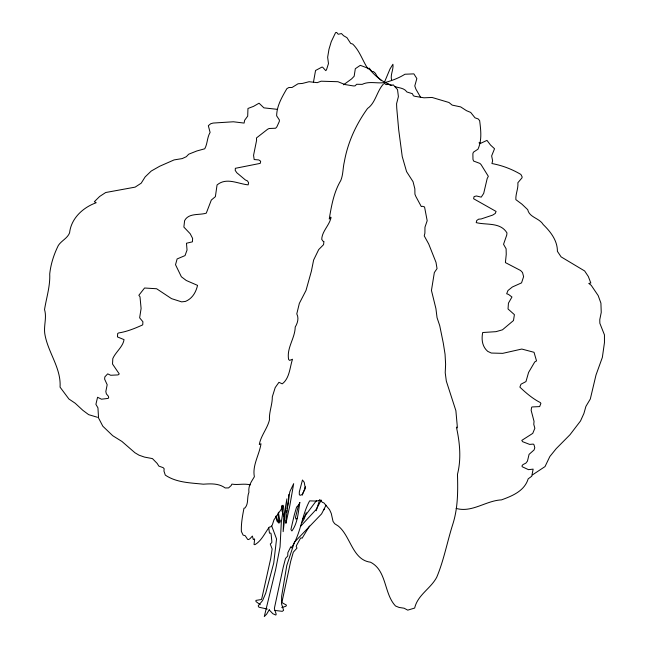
<?xml version="1.0" encoding="UTF-8"?>
<svg xmlns="http://www.w3.org/2000/svg" width="649" height="649" viewBox="0 0 649 649"><rect width="100%" height="100%" fill="white"/><g stroke="black" fill="none" stroke-linecap="round" stroke-linejoin="round"><path stroke-width="0.97" d="M288.821 494.554L288.708 499.803L287.15 508.646M282.94 507.137L282.988 505.206M281.999 511.436L282.672 506.52M319.649 499.746L316.209 510.771M313.418 82.423L315.552 70.481L321.872 67.131L322.642 67.196L325.749 70.644L326.488 69.808L328.475 63.586L327.648 57.234L328.978 49.267L331.258 41.65L335.598 32.604L336.661 32.45L338.21 34.259L341.479 33.57L343.572 35.719L346.931 37.642L350.695 43.434L352.707 44.059C359.692 50.914 362.377 60.122 367.48 68.121M286.452 512.288L286.809 510.617M280.043 520.157L279.751 521.415L277.569 520.871L276.036 515.996M298.654 504.744L295.473 517.513L295.928 519.095L297.137 518.251M306.214 512.661L304.259 518.754L302.061 522.404M302.288 495.155L305.436 486.839M384.76 81.49L390.017 68.956L392.921 64.243C393.756 69.597 390.081 74.7 391.615 80.127M323.916 509.798L324.654 508.418M326.041 505.198L321.596 513.878L294.459 542.175L286.785 565.482L281.65 596.139L281.561 603.927L283.613 610.32L282.266 611.334L274.892 610.433M321.287 500.103L316.152 509.497L300.576 526.339M383.462 84.005C376.801 91.193 375.593 102.899 367.537 108.48C356.074 124.373 347.775 142.326 344.343 161.779C342.794 168.091 343.297 174.484 340.741 180.6C333.813 192.177 331.404 205.944 329.246 219.086L330.682 217.147L331.071 217.407C329.538 225.244 321.88 231.344 321.75 239.4L323.405 241.623L323.94 241.469L323.567 244.649L318.7 249.589L313.629 260.014L311.366 271.25L306.003 290.46L299.351 303.343L296.788 313.889C299.067 318.197 297.575 323.137 295.222 327.039C295.011 338.405 286.469 347.872 288.618 359.489L289.632 360.398L292.504 359.238C289.762 367.448 289.649 378.318 282.234 383.843L278.94 382.326L275.208 387.575L272.304 396.855C272.434 404.595 268.929 412.229 269.473 419.854C267.388 428.559 260.825 435.739 259.292 444.557L260.995 443.746C259.373 454.762 252.153 465.39 254.376 476.739C251.431 481.672 248.08 485.85 248.916 492.299C246.685 497.783 248.932 503.267 244.949 508.021L243.992 508.191C242.507 515.833 241.047 523.613 241.371 531.466L243.115 535.101L245.2 535.709L247.675 539.416L248.624 539.587L250.076 538.613L252.388 536.058L253.321 539.611L254.457 538.889L254.619 539.351L254.043 544.495L254.895 544.689C261.506 540.86 264.792 533.121 269.27 527.142L271.241 526.59L272.32 524.903L273.943 519.881L280.993 509.635L282.794 505.417L283.402 508.556L281.333 521.885L280.052 546.953L275.582 569.854L264.305 616.55L266.698 614.084L269.294 609.662M309.484 526.079L302.109 538.248L301.014 537.786L300.414 538.37L296.601 545.306L296.212 546.45L296.991 548.105L293.316 552.153L290.663 561.417L282.201 601.063L282.039 602.645L286.469 605.144L285.966 606.198L281.739 607.642M316.55 500.493L302.75 518.965M343.548 84.8L351.596 78.91L354.159 76.258L355.319 68.713L360.3 65.338L368.973 68.599C375.049 75.933 382.342 82.35 391.809 85.222M368.226 69.005L369.216 68.137L371.812 71.455L373.394 71.552L375.406 73.313L377.231 76.598L381.474 80.663M532.448 474.906L545.022 466.582L549.857 456.507L556.217 448.637L569.984 434.741L580.506 420.982L583.905 413.478L585.925 406.363L590.306 399.021L596.001 375.017L602.361 357.396L604.462 342.591L604.446 334.868L599.854 323.291L599.773 319.681L601.242 312.396L600.917 303.148L598.191 295.603L591.231 285.325L588.765 283.41L590.825 283.053L588.335 276.515L584.652 270.966L561.093 256.866L557.41 251.333C557.467 240.503 550.555 231.709 543.172 224.513C539.36 218.023 529.349 217.545 527.71 209.659L521.901 204.135L515.866 199.641C515.484 193.8 518.446 188.705 517.878 182.726L521.934 177.923L522.177 176.999L520.896 174.459C511.996 169.154 502.123 165.422 491.934 163.54L492.623 160.782L491.642 155.93L494.538 148.726L490.506 145.027L486.985 140.387L480.828 143.234L478.97 142.821M250.384 484.908C244.202 483.213 238.021 485.233 231.863 484.105L231.239 485.484L228.57 487.918L225.179 487.951C218.77 483.254 210.852 483.667 203.315 484.195C190.4 482.799 176.423 482.686 165.292 475.1L163.97 471.109L164.14 468.716L163.134 467.645L158.851 466.104L157.155 463.418L152.442 458.6L144.492 457.091L139.048 455.192L134.927 452.742L121.931 441.45L112.723 435.706L102.818 426.206L98.559 418.005L97.942 407.856L95.906 404.335L97.577 397.261L101.463 399.2L108.132 398.405L108.683 397.667L108.359 396.223L106.379 393.886L105.828 391.525L107.182 384.743L104.611 379.097L104.846 376.882L107.693 373.856L110.711 375.268L118.021 374.911L119.262 373.954L112.537 364.048L112.796 358.597C115.636 352.001 123.026 346.753 124.04 339.63L117.445 336.92L117.68 333.529L118.629 332.945C126.888 331.671 135.138 328.353 142.723 324.857L142.918 321.782L139.64 317.815L141.101 308.478L139.997 296.788L138.854 295.271L144.565 288.01L156.612 288.748L171.531 298.637L181.631 301.866L185.46 301.42C192.38 298.572 195.925 292.261 197.556 285.382L186.279 280.49L181.371 276.774L175.522 264.719L177.12 258.943L185.022 255.601L187.042 250.043L186.474 243.245L192.428 241.834L192.623 238.41L190.214 233.762L183.87 227.085L184.608 220.652C188.664 212.742 199.194 215.403 206.277 213.156L211.314 200.062L215.387 196.647L217.05 184.981C226.42 177.023 237.956 183.862 248.153 184.86L248.583 182.75L247.48 180.933L245.338 179.927L236.812 172.756L235.222 170.419L235.352 168.31L260.233 163.378L260.671 161.228L258.854 159.946L254.181 159.549L253.564 155.289L256.582 140.379L256.477 137.945L267.688 129.2L269.14 128.502L275.63 128.226L276.855 126.855L279.281 121.55L279.403 120.016L276.636 115.806C276.798 105.779 281.999 97.107 286.842 88.686L288.805 87.534L292.058 87.469L298.061 83.762L302.393 83.437L309.062 81.717L317.231 82.65L321.117 81.206L337.975 81.717L344.87 84.524L353.421 85.936L354.995 85.903L356.69 84.265L362.191 84.37C370.133 80.371 379.389 84.743 387.883 81.717C393.829 79.916 399.654 77.555 404.952 74.237L413.875 73.872L416.853 78.553L414.784 85.952L415.944 89.213L420.674 97.407M277.074 109.316L263.916 107.856L259.048 103.199L253.556 106.355L247.959 108.472L247.699 116.106L244.624 120.292L244.105 123.083L233.397 121.777L213.148 123.059L210.698 123.748L208.329 125.695L210.098 132.412C206.99 137.661 207.623 143.583 204.751 148.783L196.825 150.974L188.681 154.211L186.312 156.709L182.191 158.591L174.094 159.914L159.695 166.241L151.249 171.036L145.149 176.901L141.19 183.196L135.138 187.131L105.698 192.518L99.646 196.469L94.34 201.725L96.222 202.731C83.113 207.396 71.171 218.283 69.589 232.813C67.545 238.256 61.525 240.609 58.369 245.387C53.908 254.319 50.784 264.038 49.722 273.975C50.297 286.12 46.412 297.721 44.538 309.589C46.923 317.45 43.759 325.23 44.716 333.188C47.466 351.969 61.314 367.732 60.057 387.145L68.891 398.989L75.179 403.224L82.829 410.306L88.653 414.654L97.537 417.307M456.133 508.402C471.977 513.002 485.906 500.598 501.466 499.884C512.361 495.933 524.449 491.017 528.189 478.848L531.734 476.244L533.145 469.13L528.456 469.657L522.202 466.736L521.974 465.877L522.916 464.635L525.893 463.11L527.459 461.106L529.073 454.365L534.062 449.96L534.792 447.826L534.005 444.743L533.283 444.086L529.681 444.411L522.599 441.685L521.796 440.387L532.748 433.386L534.857 428.243L533.778 424.365L534.046 421.371L531.142 410.314L531.563 407.629L531.953 406.955L539.66 406.59L540.901 403.362L540.211 402.518C532.732 398.721 525.917 392.905 519.865 387.12L521.001 384.2L525.966 381.588L528.578 372.437L534.744 361.947L536.528 360.909L534.03 352.302L521.78 349.048L502.715 353.348L491.317 353.048L487.724 351.377C482.085 346.477 481.339 339.346 482.702 332.523L495.99 331.663L502.456 329.822L513.481 320.541L514.406 314.651L508.037 308.973L508.443 303.148L511.956 297.015L508.54 294.419L506.674 293.762L507.972 290.517L512.369 286.988L521.553 282.867L523.605 276.644L522.51 272.515L520.62 270.519L505.409 262.594L506.244 254.367L506.106 248.786L503.543 244.292L506.739 235.076L506.966 232.91C500.379 221.966 486.531 225.268 476.22 222.623L476.715 220.522L478.589 219.192L481.152 218.964L492.705 215.087L495.284 213.44L496.079 211.436L473.583 198.724L474.078 196.582L476.439 195.982L481.242 197.142L483.7 193.386L487.18 178.556L488.34 176.333L481.039 164.546L479.895 163.418L473.592 161.041L472.975 159.37L472.878 153.651L473.421 152.182L477.989 149.181C482.102 140.111 480.844 130.165 479.652 120.657L478.199 118.937L475.019 117.818L470.679 112.415L466.526 110.695L460.676 106.907L452.175 105.106L448.962 102.493L432.047 97.455L424.008 97.804L414.93 96.32L413.381 95.768L412.415 93.699L406.923 91.996C404.084 87.696 398.77 88.077 394.56 86.455M267.299 609.046L258.951 607.221L258.18 605.866L262.594 600.536L265.701 593.243L273.74 563.056L276.555 538.954L271.736 526.063M260.249 604.714L255.966 601.542L255.925 600.398L261.393 599.53L261.92 598.005L270.738 558.416L272.134 548.949L270.26 543.984L271.744 542.702L271.85 541.517L271.087 533.827L270.747 533.08L269.465 533.162L268.759 527.921M384.297 83.364L386.139 84.63L388.556 84.208L390.73 85.554L393.253 84.849L397.521 89.603L398.397 96.604L396.571 103.743L396.742 108.091L398.697 129.824L402.234 156.555L406.574 171.636L413.048 181.696L414.849 188.843L414.93 194.213L415.879 196.525L421.306 206.577L422.54 206.293L424.551 206.95L427.18 220.717L424.981 227.158L424.892 233.186L424.243 235.895L428.705 243.992L435.998 262.342L437.037 268.605L434.343 272.556L431.447 290.444L435.917 308.599L437.061 317.71L439.738 325.701L443.299 343.159L445.06 354.281L445.612 364.267L445.222 372.769L446.334 381.15L455.882 410.687L457.423 427.894L456.401 427.099C459.825 442.521 461.431 458.835 457.464 474.338C457.983 491.252 457.983 508.435 452.621 524.814C447.088 542.345 443.851 560.322 436.712 577.269C430.668 588.684 417.672 594.898 414.662 608.056L407.75 610.141L404.092 608.21L399.054 607.44L395.541 605.996C383.786 593.721 387.007 570.495 370.449 562.188C352.456 559.941 350.711 536.212 338.316 526.079L334.649 523.686L333.026 521.374L331.258 513.448L329.562 509.708L323.9 502.878L322.342 502.334L320.468 500.095L316.501 501.085L309.63 500.874C301.469 515.712 301.039 533.673 291.287 547.878L290.825 546.726L287.864 552.64L287.726 556.015L285.519 558.448L283.207 567.34L274.641 607.091L274.389 608.778L276.198 614.165L275.841 615.057L272.848 613.727L269.254 609.971M284.7 516.977L282.842 513.156L281.536 505.709M275.882 516.58L277.05 521.261L278.924 523.135L280.084 522.015L278.332 512.175M278.47 521.942L278.186 513.351M285.893 520.822L285.917 523.321L289.746 506.025L293.681 483.643L289.925 491.496L289 495.609L285.893 520.822M283.775 516.515L283.159 531.653L286.907 498.846L283.775 516.515M299.83 502.545C298.248 512.045 297.737 523.151 291.904 530.963L290.914 529.535L294.289 514.925L296.577 507.088L298.645 505.052L299.83 502.545M305.2 487.618L304.965 489.241L302.053 494.603L300.025 495.325L299.319 494.489L299.294 491.974L302.458 480.009L304.211 482.256L305.2 487.618"/></g></svg>
